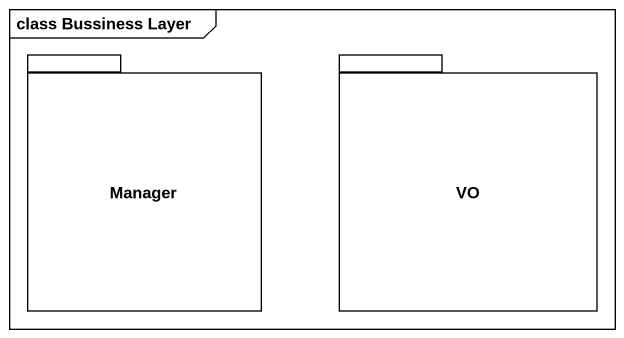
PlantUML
@startuml
mainframe class Bussiness Layer
package Manager {
}
package VO {
}
@enduml
